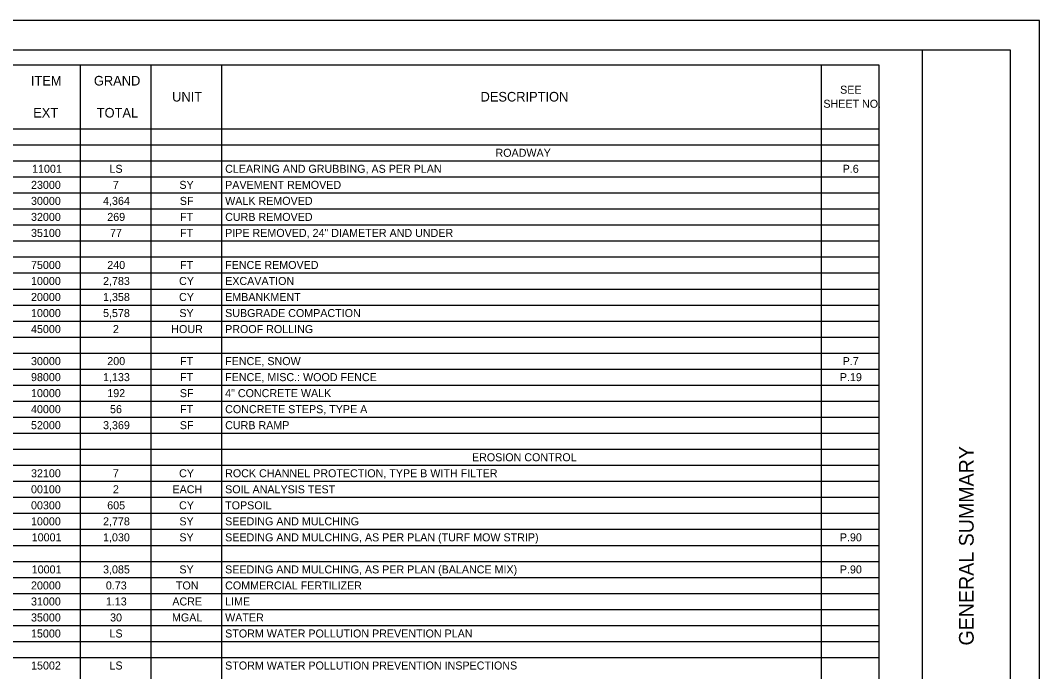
# Model space of a CAD drawing. Extents: x 0 to 34, y 0 to 46.4.
# Drawn here: x 16.61 to 34, y 10.9 to 22 of the extents above; entities that cross this region are included whole.
import ezdxf

# ---------------------------------------------------------------- set-up
doc = ezdxf.new("R2010")
doc.units = 0
for name, color, linetype in [('SH_Border', 7, 'Continuous'), ('SH_Cut_Line', 7, 'Continuous'), ('SH_Data', 7, 'Continuous'), ('SH_Text', 7, 'Continuous')]:
    doc.layers.add(name, color=color, linetype=linetype)

msp = doc.modelspace()

# ---------------------------------------------------------------- linework, layer by layer
at = {"layer": 'SH_Border'}
msp.add_line((32, 0.5), (32, 21.5), dxfattribs=at)
msp.add_lwpolyline([(1.5, 21.5), (33.5, 21.5), (33.5, 0.5), (1.5, 0.5)], close=True, dxfattribs=at)
at = {"layer": 'SH_Cut_Line'}
msp.add_lwpolyline([(0, 0), (34, 0), (34, 22), (0, 22)], close=True, dxfattribs=at)
at = {"layer": 'SH_Data'}
for p, q in [((1.5, 21.245), (31.255, 21.245)), ((17.63, 21.245), (17.63, 0.761)), ((18.835, 21.245), (18.835, 0.761)), ((20.04, 21.245), (20.04, 0.761)), ((30.274, 21.245), (30.274, 0.761)), ((31.255, 21.245), (31.255, 0.761)), ((1.5, 20.153), (31.255, 20.153)), ((1.5, 19.88), (31.255, 19.88)), ((1.5, 19.606), (31.255, 19.606)), ((1.5, 19.333), (31.255, 19.333)), ((1.5, 19.06), (31.255, 19.06)), ((1.5, 18.787), (31.255, 18.787)), ((1.5, 18.514), (31.255, 18.514)), ((1.5, 18.241), (31.255, 18.241)), ((1.5, 17.968), (31.255, 17.968)), ((1.5, 17.695), (31.255, 17.695)), ((1.5, 17.421), (31.255, 17.421)), ((1.5, 17.148), (31.255, 17.148)), ((1.5, 16.875), (31.255, 16.875)), ((1.5, 16.602), (31.255, 16.602)), ((1.5, 16.329), (31.255, 16.329)), ((1.5, 16.056), (31.255, 16.056)), ((1.5, 15.783), (31.255, 15.783)), ((1.5, 15.51), (31.255, 15.51)), ((1.5, 15.236), (31.255, 15.236)), ((1.5, 14.963), (31.255, 14.963)), ((1.5, 14.69), (31.255, 14.69)), ((1.5, 14.417), (31.255, 14.417)), ((1.5, 14.144), (31.255, 14.144)), ((1.5, 13.871), (31.255, 13.871)), ((1.5, 13.598), (31.255, 13.598)), ((1.5, 13.325), (31.255, 13.325)), ((1.5, 13.051), (31.255, 13.051)), ((1.5, 12.778), (31.255, 12.778)), ((1.5, 12.505), (31.255, 12.505)), ((1.5, 12.232), (31.255, 12.232)), ((1.5, 11.959), (31.255, 11.959)), ((1.5, 11.686), (31.255, 11.686)), ((1.5, 11.413), (31.255, 11.413)), ((1.5, 11.14), (31.255, 11.14))]:
    msp.add_line(p, q, dxfattribs=at)

# ---------------------------------------------------------------- texts
msp.add_text('GENERAL SUMMARY', height=0.25, rotation=90, dxfattribs=at).set_placement((32.875, 11.344))
at = {"layer": 'SH_Text'}
for s, height, p in [('ITEM', 0.1639, (16.79, 20.89)), ('GRAND', 0.1639, (17.866, 20.89)), ('SEE ', 0.1366, (30.597, 20.75)), ('UNIT', 0.1639, (19.2, 20.617)), ('DESCRIPTION', 0.16387, (24.462, 20.617)), ('SHEET NO.', 0.1366, (30.311, 20.511)), ('EXT', 0.1639, (16.83, 20.344)), ('TOTAL', 0.1639, (17.914, 20.344)), ('ROADWAY', 0.1366, (24.717, 19.675)), ('11001', 0.1366, (16.811, 19.402)), ('LS', 0.1366, (18.132, 19.402)), ('CLEARING AND GRUBBING, AS PER PLAN', 0.13656, (20.105, 19.402)), ('P.6', 0.1366, (30.64, 19.402)), ('23000', 0.1366, (16.793, 19.128)), ('7', 0.137, (18.189, 19.128)), ('SY', 0.1366, (19.324, 19.128)), ('PAVEMENT REMOVED', 0.13656, (20.105, 19.128)), ('30000', 0.1366, (16.793, 18.855)), ('4,364', 0.1366, (18.022, 18.855)), ('SF', 0.1366, (19.332, 18.855)), ('WALK REMOVED', 0.13656, (20.105, 18.855)), ('32000', 0.1366, (16.793, 18.582)), ('269', 0.1366, (18.094, 18.582)), ('FT', 0.1366, (19.335, 18.582)), ('CURB REMOVED', 0.13656, (20.105, 18.582)), ('35100', 0.1366, (16.793, 18.309)), ('77', 0.1366, (18.141, 18.309)), ('FT', 0.1366, (19.335, 18.309)), ('PIPE REMOVED, 24" DIAMETER AND UNDER', 0.13656, (20.105, 18.309)), ('75000', 0.1366, (16.793, 17.763)), ('240', 0.1366, (18.094, 17.763)), ('FT', 0.1366, (19.335, 17.763)), ('FENCE REMOVED', 0.13656, (20.105, 17.763)), ('10000', 0.1366, (16.793, 17.49)), ('2,783', 0.1366, (18.022, 17.49)), ('CY', 0.1366, (19.319, 17.49)), ('EXCAVATION', 0.1366, (20.105, 17.49)), ('20000', 0.1366, (16.793, 17.217)), ('1,358', 0.1366, (18.022, 17.217)), ('CY', 0.1366, (19.319, 17.217)), ('EMBANKMENT', 0.1366, (20.105, 17.217)), ('10000', 0.1366, (16.793, 16.943)), ('5,578', 0.1366, (18.022, 16.943)), ('SY', 0.1366, (19.324, 16.943)), ('SUBGRADE COMPACTION', 0.13656, (20.105, 16.943)), ('45000', 0.1366, (16.793, 16.67)), ('2', 0.137, (18.19, 16.67)), ('HOUR', 0.1366, (19.186, 16.67)), ('PROOF ROLLING', 0.13656, (20.105, 16.67)), ('30000', 0.1366, (16.793, 16.124)), ('200', 0.1366, (18.094, 16.124)), ('FT', 0.1366, (19.335, 16.124)), ('FENCE, SNOW', 0.13656, (20.105, 16.124)), ('P.7', 0.1366, (30.64, 16.124)), ('98000', 0.1366, (16.793, 15.851)), ('1,133', 0.1366, (18.022, 15.851)), ('FT', 0.1366, (19.335, 15.851)), ('FENCE, MISC.: WOOD FENCE', 0.13656, (20.105, 15.851)), ('P.19', 0.1366, (30.592, 15.851)), ('10000', 0.1366, (16.793, 15.578)), ('192', 0.1366, (18.094, 15.578)), ('SF', 0.1366, (19.332, 15.578)), ('4" CONCRETE WALK', 0.13656, (20.105, 15.578)), ('40000', 0.1366, (16.793, 15.305)), ('56', 0.1366, (18.141, 15.305)), ('FT', 0.1366, (19.335, 15.305)), ('CONCRETE STEPS, TYPE A', 0.13656, (20.105, 15.305)), ('52000', 0.1366, (16.793, 15.032)), ('3,369', 0.1366, (18.022, 15.032)), ('SF', 0.1366, (19.332, 15.032)), ('CURB RAMP', 0.1366, (20.105, 15.032)), ('EROSION CONTROL', 0.13656, (24.316, 14.485)), ('32100', 0.1366, (16.793, 14.212)), ('7', 0.137, (18.189, 14.212)), ('CY', 0.1366, (19.319, 14.212)), ('ROCK CHANNEL PROTECTION, TYPE B WITH FILTER', 0.13656, (20.105, 14.212)), ('00100', 0.1366, (16.793, 13.939)), ('2', 0.137, (18.19, 13.939)), ('EACH', 0.1366, (19.206, 13.939)), ('SOIL ANALYSIS TEST', 0.13656, (20.105, 13.939)), ('00300', 0.1366, (16.793, 13.666)), ('605', 0.1366, (18.093, 13.666)), ('CY', 0.1366, (19.319, 13.666)), ('TOPSOIL', 0.1366, (20.105, 13.666)), ('10000', 0.1366, (16.793, 13.393)), ('2,778', 0.1366, (18.022, 13.393)), ('SY', 0.1366, (19.324, 13.393)), ('SEEDING AND MULCHING', 0.13656, (20.105, 13.393)), ('10001', 0.1366, (16.805, 13.12)), ('1,030', 0.1366, (18.022, 13.12)), ('SY', 0.1366, (19.324, 13.12)), ('SEEDING AND MULCHING, AS PER PLAN (TURF MOW STRIP)', 0.13656, (20.105, 13.12)), ('P.90', 0.1366, (30.592, 13.12)), ('10001', 0.1366, (16.805, 12.573)), ('3,085', 0.1366, (18.022, 12.573)), ('SY', 0.1366, (19.324, 12.573)), ('SEEDING AND MULCHING, AS PER PLAN (BALANCE MIX)', 0.13656, (20.105, 12.573)), ('P.90', 0.1366, (30.592, 12.573)), ('20000', 0.1366, (16.793, 12.3)), ('0.73', 0.1366, (18.07, 12.3)), ('TON', 0.1366, (19.265, 12.3)), ('COMMERCIAL FERTILIZER', 0.13656, (20.105, 12.3)), ('31000', 0.1366, (16.793, 12.027)), ('1.13', 0.1366, (18.07, 12.027)), ('ACRE', 0.1366, (19.204, 12.027)), ('LIME', 0.1366, (20.105, 12.027)), ('35000', 0.1366, (16.793, 11.754)), ('30', 0.1366, (18.142, 11.754)), ('MGAL', 0.1366, (19.198, 11.754)), ('WATER', 0.1366, (20.105, 11.754)), ('15000', 0.1366, (16.793, 11.481)), ('LS', 0.1366, (18.132, 11.481)), ('STORM WATER POLLUTION PREVENTION PLAN', 0.13656, (20.105, 11.481)), ('15002', 0.1366, (16.794, 10.935)), ('LS', 0.1366, (18.132, 10.935)), ('STORM WATER POLLUTION PREVENTION INSPECTIONS', 0.13656, (20.105, 10.935))]:
    msp.add_text(s, height=height, dxfattribs=at).set_placement(p)

doc.saveas('drawing.dxf')
